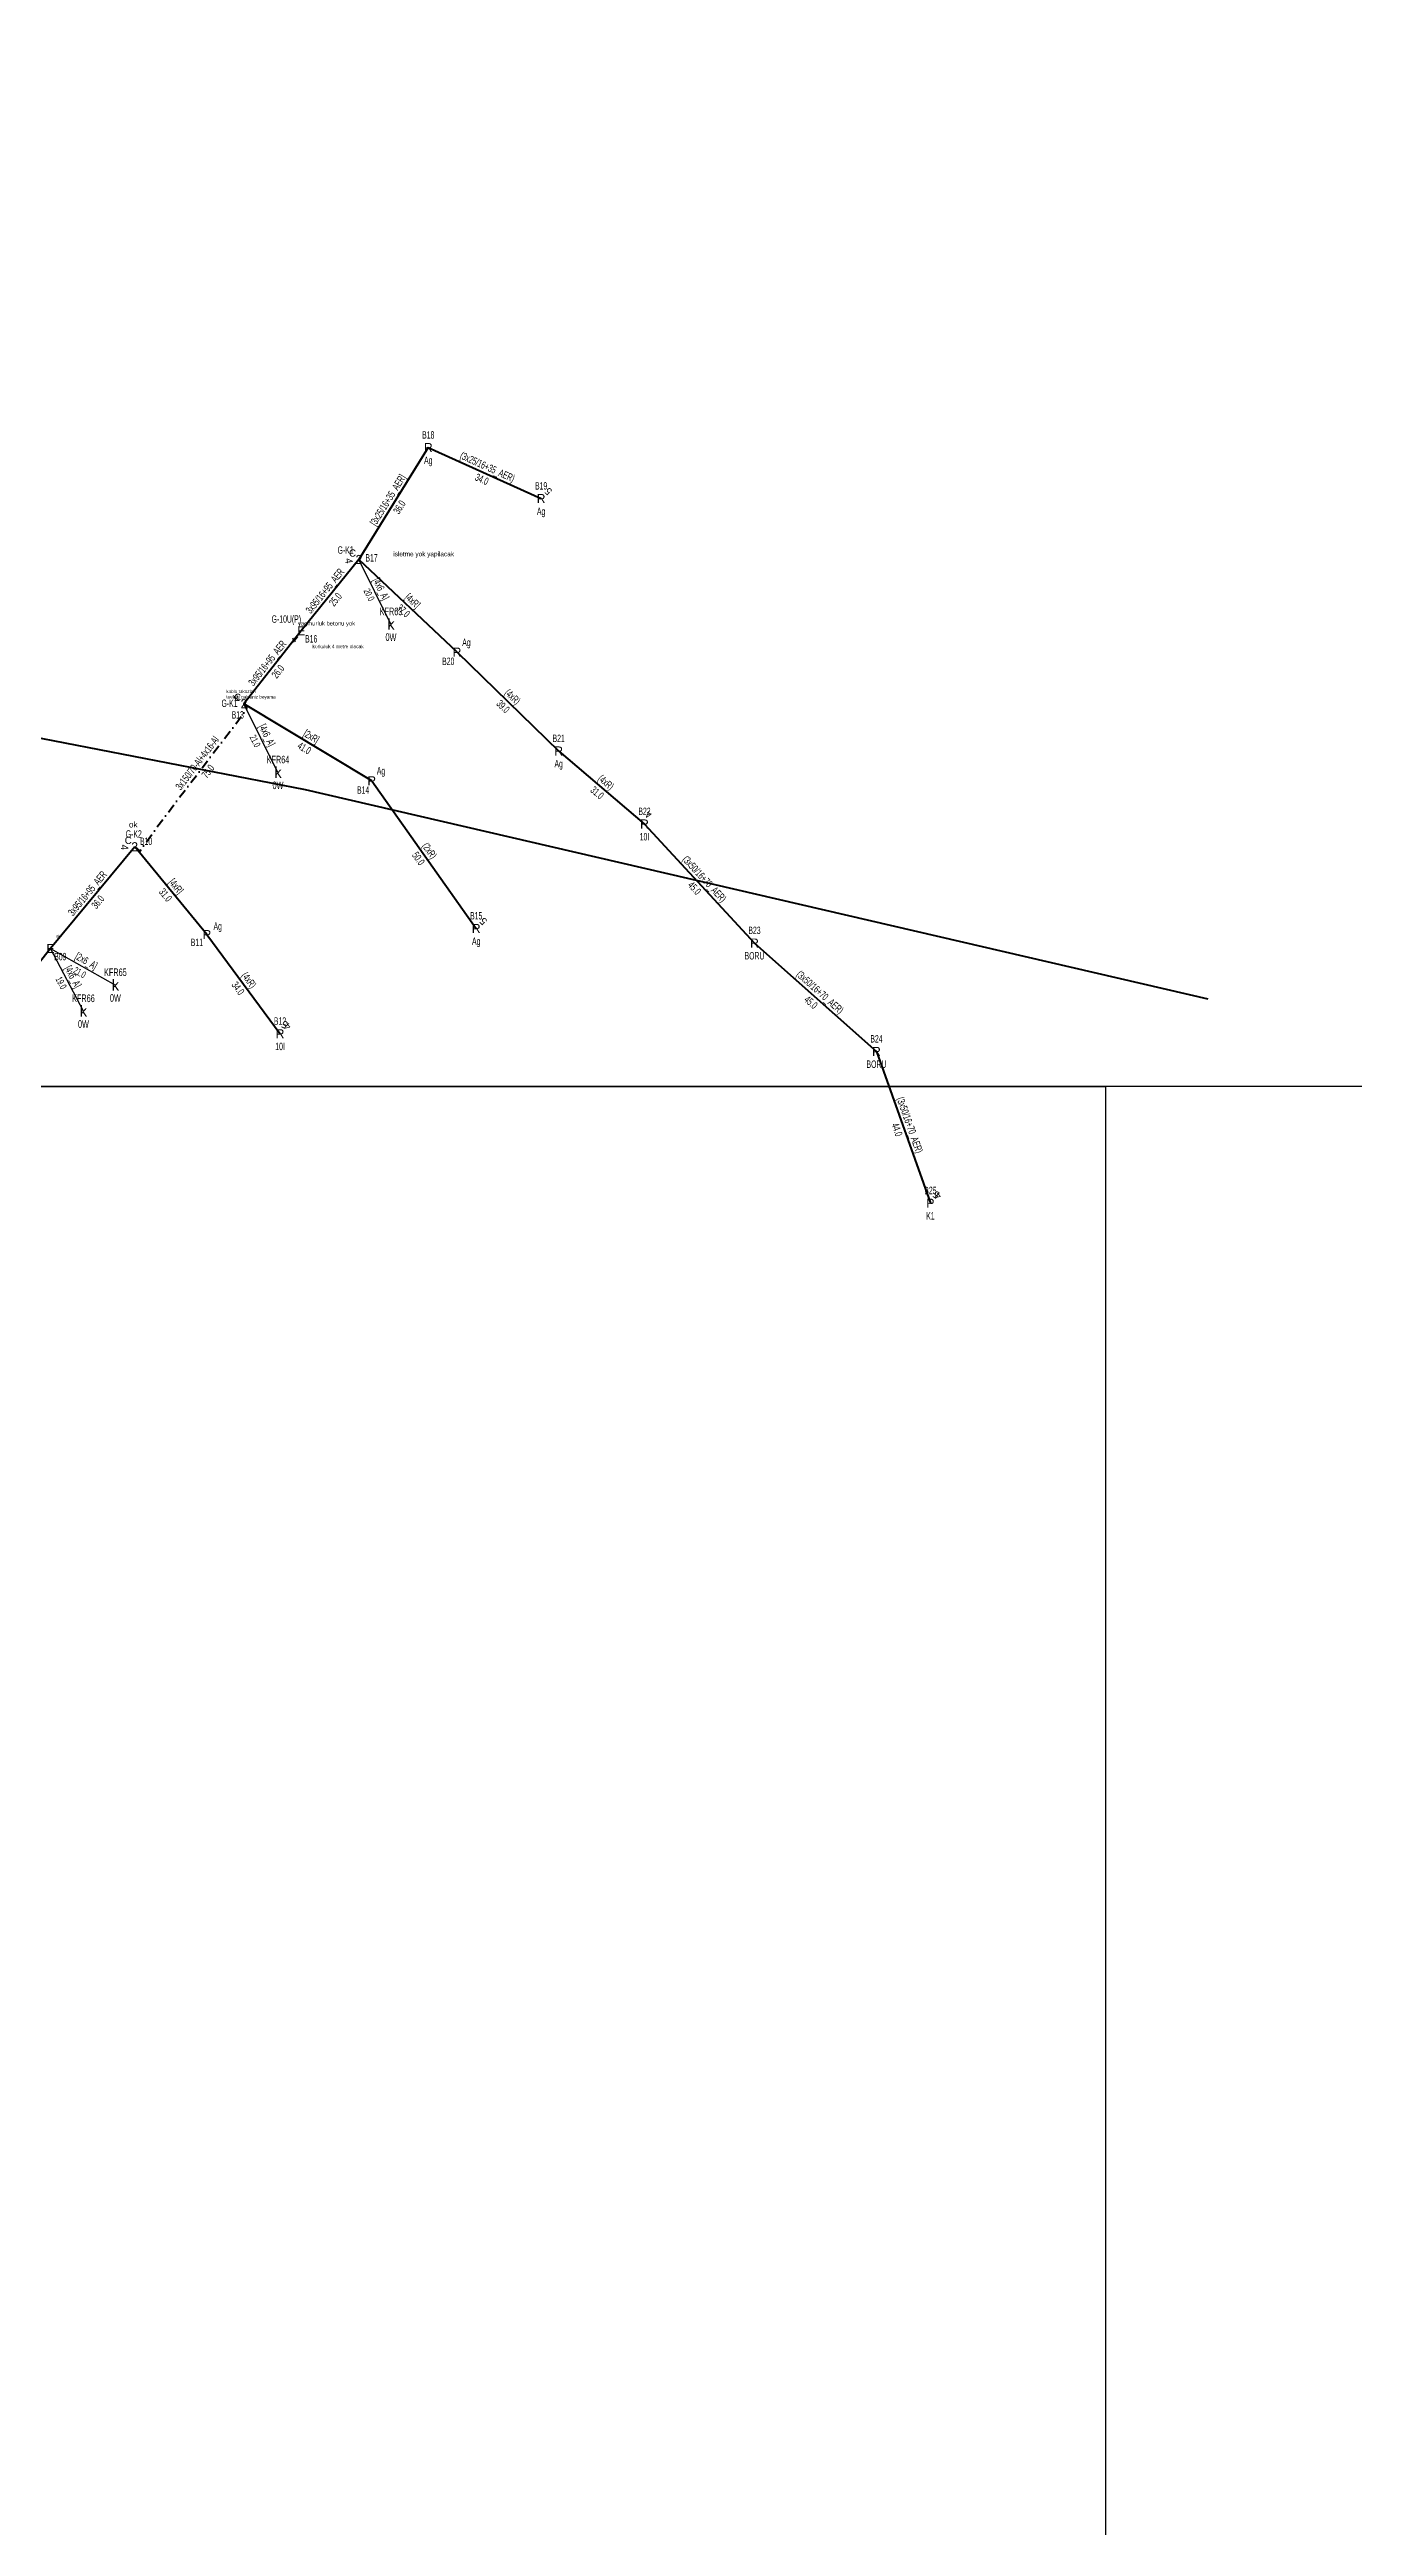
# Model space of a CAD drawing. Header units: millimetres. Extents: x 593538 to 596486, y 4087277 to 4091598.
# Drawn here: x 595766 to 596126, y 4089040 to 4089723 of the extents above; entities that cross this region are included whole.
import ezdxf
from ezdxf.enums import TextEntityAlignment as Align

# ---------------------------------------------------------------- set-up
doc = ezdxf.new("R2010")
doc.units = ezdxf.units.MM
doc.linetypes.add('DASHDOT', pattern=[5, 2.5, -1.25, 0, -1.25])
doc.layers.add('ANTET', color=250, linetype='Continuous')
for name, color, linetype, lineweight in [('DIREK_AG_MEVCUT', 120, 'Continuous', 25), ('DIREK_AG_YENI', 108, 'Continuous', 25), ('HAT_ABONE_HAVAI_BYSK', 30, 'Continuous', 30), ('HAT_AG_HAVAI_BYSK', 3, 'Continuous', 50), ('HAT_AG_HAVAI_MEVCUT', 126, 'Continuous', 50), ('HAT_AG_HAVAI_YENI', 3, 'Continuous', 50), ('HAT_AG_YERALTI_YENI', 3, 'DASHDOT', 50), ('KOFRE_ABONE_MEVCUT', 6, 'Continuous', 25), ('KULLANICI', 1, 'Continuous', 25), ('Remarks', 1, 'Continuous', 25)]:
    doc.layers.add(name, color=color, linetype=linetype, lineweight=lineweight)
doc.styles.add('Direk', font='B_CAD')
doc.styles.add('New TextStyle_0', font='ARIALUNI.ttf')
doc.styles.get("Standard").update_dxf_attribs({"font": 'Arial'})

msp = doc.modelspace()

# ---------------------------------------------------------------- linework, layer by layer
at = {"layer": 'ANTET', "flags": 128}
for points in [[(593952.5, 4089437.5), (593952.5, 4090517.5), (596292.5, 4090517.5), (596292.5, 4089437.5), (593952.5, 4089437.5)], [(593537.5, 4088357.5), (593537.5, 4089437.5), (596057.5, 4089437.5), (596057.5, 4088357.5), (593537.5, 4088357.5)]]:
    msp.add_lwpolyline(points, close=True, dxfattribs=at)
at = {"layer": 'HAT_ABONE_HAVAI_BYSK'}
for p, q in [((595860.39, 4089564.93), (595851.56, 4089582.8)), ((595829.23, 4089524.08), (595819.84, 4089543.01)), ((595775.57, 4089458.26), (595766.48, 4089475.51)), ((595766.48, 4089475.51), (595784.38, 4089465.44))]:
    msp.add_line(p, q, dxfattribs=at)
at = {"layer": 'HAT_AG_HAVAI_BYSK'}
for p, q in [((595870.68, 4089613.65), (595851.56, 4089582.8)), ((595878.62, 4089557.24), (595851.56, 4089582.8)), ((595855.1, 4089521.79), (595819.84, 4089543.01)), ((595809.63, 4089479.38), (595789.7, 4089503.59))]:
    msp.add_line(p, q, dxfattribs=at)
at = {"layer": 'HAT_AG_HAVAI_MEVCUT'}
for p, q in [((595870.68, 4089613.65), (595901.81, 4089599.59)), ((595878.62, 4089557.24), (595906.65, 4089529.99)), ((595906.65, 4089529.99), (595930.32, 4089509.86)), ((595855.1, 4089521.79), (595883.9, 4089481.06)), ((595930.32, 4089509.86), (595960.66, 4089477.04)), ((595809.63, 4089479.38), (595829.8, 4089452.03)), ((595960.66, 4089477.04), (595994.3, 4089447.14)), ((595994.3, 4089447.14), (596009.18, 4089405.32))]:
    msp.add_line(p, q, dxfattribs=at)
at = {"layer": 'HAT_AG_HAVAI_YENI'}
for p, q in [((595851.56, 4089582.8), (595835.66, 4089563.1)), ((595835.66, 4089563.1), (595819.84, 4089543.01)), ((595789.7, 4089503.59), (595766.48, 4089475.51)), ((595766.48, 4089475.51), (595742.31, 4089444.97))]:
    msp.add_line(p, q, dxfattribs=at)
at = {"layer": 'HAT_AG_YERALTI_YENI', "flags": 128}
msp.add_lwpolyline([(595789.7, 4089503.59), (595791.08, 4089502.33), (595796.11, 4089509.38), (595820.75, 4089541.65), (595819.84, 4089543.01)], dxfattribs=at)
at = {"layer": 'KULLANICI', "color": 6, "lineweight": 200}
for p, q in [((595250.58, 4089632.97), (595836.74, 4089519.41)), ((595836.74, 4089519.41), (596085.67, 4089461.68))]:
    msp.add_line(p, q, dxfattribs=at)

# ---------------------------------------------------------------- texts
at = {"layer": 'DIREK_AG_MEVCUT', "linetype": 'ByBlock', "width": 0.53}
for s, p in [('B18', (595870.68, 4089617.15)), ('Ag', (595870.68, 4089610.15)), ('B19', (595901.81, 4089603.09)), ('Ag', (595901.81, 4089596.09)), ('B20', (595876.2, 4089554.72)), ('Ag', (595881.21, 4089559.95)), ('B21', (595906.65, 4089533.49)), ('Ag', (595857.65, 4089524.53)), ('Ag', (595906.65, 4089526.49)), ('B14', (595852.72, 4089519.23)), ('B22', (595930.32, 4089513.36)), ('10I', (595930.32, 4089506.36)), ('Ag', (595812.61, 4089481.7)), ('B15', (595883.9, 4089484.56)), ('B23', (595960.66, 4089480.54)), ('B11', (595806.87, 4089477.23)), ('Ag', (595883.9, 4089477.56)), ('BORU', (595960.66, 4089473.54)), ('B12', (595829.8, 4089455.53)), ('10I', (595829.8, 4089448.53)), ('B24', (595994.3, 4089450.64)), ('BORU', (595994.3, 4089443.64)), ('B25', (596009.18, 4089408.82)), ('K1', (596009.18, 4089401.82))]:
    msp.add_text(s, height=2.05, dxfattribs=at).set_placement(p, align=Align.MIDDLE_CENTER)
at = {"layer": 'DIREK_AG_MEVCUT', "linetype": 'ByBlock', "style": 'Direk'}
for s, p in [('R', (595870.68, 4089613.65)), ('R', (595901.81, 4089599.59)), ('R', (595878.62, 4089557.24)), ('R', (595906.65, 4089529.99)), ('R', (595855.1, 4089521.79)), ('R', (595930.32, 4089509.86)), ('R', (595809.63, 4089479.38)), ('R', (595883.9, 4089481.06)), ('R', (595960.66, 4089477.04)), ('R', (595829.8, 4089452.03)), ('R', (595994.3, 4089447.14)), ('P', (596009.18, 4089405.32))]:
    msp.add_text(s, height=2.5, dxfattribs=at).set_placement(p, align=Align.MIDDLE_CENTER)
at = {"layer": 'DIREK_AG_MEVCUT', "color": 32, "style": 'Direk'}
for s, rotation, p in [('5', 495, (595903.79, 4089601.57)), ('4', 516.37673, (595931.44, 4089512.43)), ('5', 495, (595885.88, 4089483.04)), ('5', 153.20603, (595831.06, 4089454.53)), ('4', 495, (595831.78, 4089454.01)), ('5', 144.78954, (596010.79, 4089407.61)), ('4', 495, (596011.16, 4089407.3))]:
    msp.add_text(s, height=2, rotation=rotation, dxfattribs=at).set_placement(p, align=Align.MIDDLE_CENTER)
at = {"layer": 'DIREK_AG_YENI', "width": 0.53}
for s, p in [('G-K1', (595847.89, 4089585.41)), ('B17', (595855.04, 4089583.25)), ('G-10U(P)', (595831.54, 4089566.38)), ('B16', (595838.39, 4089560.92)), ('G-K1', (595815.86, 4089543.16)), ('B13', (595818.13, 4089539.95)), ('G-K2', (595789.46, 4089507.12)), ('B10', (595792.85, 4089505.11)), ('B09', (595769.21, 4089473.31))]:
    msp.add_text(s, height=2.05, dxfattribs=at).set_placement(p, align=Align.MIDDLE_CENTER)
at = {"layer": 'DIREK_AG_YENI', "color": 32, "style": 'Direk'}
for rotation, p in [(277.86388, (595848.79, 4089582.42)), (321.60093, (595833.92, 4089560.9)), (228.38797, (595817.74, 4089544.87)), (272.70947, (595786.9, 4089503.46))]:
    msp.add_text('4', height=2, rotation=rotation, dxfattribs=at).set_placement(p, align=Align.MIDDLE_CENTER)
at = {"layer": 'DIREK_AG_YENI', "color": 4, "style": 'Direk'}
for p in [(595849.8, 4089584.57), (595818.07, 4089544.78), (595787.93, 4089505.36)]:
    msp.add_text('C', height=2, dxfattribs=at).set_placement(p, align=Align.MIDDLE_CENTER)
at = {"layer": 'DIREK_AG_YENI', "style": 'Direk'}
for s, p in [('2', (595851.56, 4089582.8)), ('E', (595835.66, 4089563.1)), ('2', (595819.84, 4089543.01)), ('2', (595789.7, 4089503.59)), ('E', (595766.48, 4089475.51))]:
    msp.add_text(s, height=2.5, dxfattribs=at).set_placement(p, align=Align.MIDDLE_CENTER)
at = {"layer": 'HAT_ABONE_HAVAI_BYSK', "lineweight": 30, "width": 0.53}
for s, rotation, p in [('[4x6_A]', 296.28575, (595856.74, 4089574.24)), ('[4x6_A]', 296.39088, (595825.29, 4089533.92)), ('[2x6_A]', 330.6265, (595775.85, 4089471.22)), ('[4x6_A]', 297.78572, (595771.78, 4089467.28))]:
    msp.add_text(s, height=2.05, rotation=rotation, dxfattribs=at).set_placement(p, align=Align.CENTER)
for s, rotation, p in [('20.0', 296.28575, (595855.22, 4089573.49)), ('21.0', 296.39088, (595823.77, 4089533.17)), ('19.0', 297.78572, (595770.28, 4089466.49)), ('21.0', 330.6265, (595775.01, 4089469.74))]:
    msp.add_text(s, height=1.9, rotation=rotation, dxfattribs=at).set_placement(p, align=Align.TOP_CENTER)
at = {"layer": 'HAT_AG_HAVAI_BYSK', "lineweight": 30, "width": 0.53}
for s, rotation, p in [('[3x25/16+35_AER]', 418.22645, (595860.4, 4089598.67)), ('[4xR]', 316.63516, (595865.68, 4089570.64)), ('[2xR]', 328.9633, (595837.91, 4089533.13)), ('[4xR]', 309.45274, (595800.32, 4089492.03))]:
    msp.add_text(s, height=2.05, rotation=rotation, dxfattribs=at).set_placement(p, align=Align.CENTER)
for s, rotation, p in [('36.0', 418.22645, (595861.84, 4089597.78)), ('37.0', 316.63516, (595864.51, 4089569.4)), ('41.0', 328.9633, (595837.03, 4089531.67)), ('31.0', 309.45274, (595799.01, 4089490.94))]:
    msp.add_text(s, height=2.05, rotation=rotation, dxfattribs=at).set_placement(p, align=Align.TOP_CENTER)
at = {"layer": 'HAT_AG_HAVAI_MEVCUT', "lineweight": 30, "width": 0.53}
for s, rotation, p in [('(3x25/16+35_AER)', 335.69067, (595886.59, 4089607.4)), ('(4xR)', 315.8041, (595893.23, 4089544.23)), ('(4xR)', 319.6168, (595919.03, 4089520.58)), ('(2xR)', 305.26577, (595870.2, 4089501.92)), ('(3x50/16+70_AER)', 312.75347, (595946.11, 4089494.03)), ('(4xR)', 306.41206, (595820.4, 4089466.21)), ('(3x50/16+70_AER)', 318.37489, (595978.05, 4089462.73)), ('(3x50/16+70_AER)', 289.57907, (596002.54, 4089426.52))]:
    msp.add_text(s, height=2.05, rotation=rotation, dxfattribs=at).set_placement(p, align=Align.CENTER)
for s, rotation, p in [('34.0', 335.69067, (595885.89, 4089605.85)), ('39.0', 315.8041, (595892.04, 4089543.01)), ('31.0', 319.6168, (595917.93, 4089519.28)), ('50.0', 305.26577, (595868.81, 4089500.94)), ('45.0', 312.75347, (595944.86, 4089492.87)), ('34.0', 306.41206, (595819.03, 4089465.2)), ('45.0', 318.37489, (595976.92, 4089461.46)), ('44.0', 289.57907, (596000.94, 4089425.95))]:
    msp.add_text(s, height=2.05, rotation=rotation, dxfattribs=at).set_placement(p, align=Align.TOP_CENTER)
at = {"layer": 'HAT_AG_HAVAI_YENI', "lineweight": 30, "width": 0.53}
for rotation, p in [(411.07475, (595842.95, 4089573.48)), (411.77702, (595827.08, 4089553.58)), (410.41896, (595777.44, 4089490.09))]:
    msp.add_text('3x95/16+95_AER', height=2.05, rotation=rotation, dxfattribs=at).set_placement(p, align=Align.CENTER)
for s, rotation, p in [('25.0', 411.07475, (595844.27, 4089572.41)), ('26.0', 411.77702, (595828.41, 4089552.53)), ('36.0', 410.41896, (595778.75, 4089489.01))]:
    msp.add_text(s, height=2.05, rotation=rotation, dxfattribs=at).set_placement(p, align=Align.TOP_CENTER)
at = {"layer": 'HAT_AG_YERALTI_YENI', "lineweight": 30, "width": 0.53}
msp.add_text('3x150/70-Al+4x16-Al', height=2.05, rotation=52.63638, dxfattribs=at).set_placement((595807.76, 4089526.04), align=Align.CENTER)
msp.add_text('75.0', height=2.05, rotation=52.63638, dxfattribs=at).set_placement((595809.11, 4089525), align=Align.TOP_CENTER)
at = {"layer": 'KOFRE_ABONE_MEVCUT', "width": 0.6}
for s, p in [('KFR63', (595860.39, 4089567.43)), ('KFR64', (595829.23, 4089526.58)), ('KFR65', (595784.38, 4089467.94)), ('KFR66', (595775.57, 4089460.76))]:
    msp.add_text(s, height=2.1, dxfattribs=at).set_placement(p, align=Align.CENTER)
at = {"layer": 'KOFRE_ABONE_MEVCUT', "style": 'Direk'}
for p in [(595860.39, 4089564.93), (595829.23, 4089524.08), (595784.38, 4089465.44), (595775.57, 4089458.26)]:
    msp.add_text('k', height=3, dxfattribs=at).set_placement(p, align=Align.MIDDLE_CENTER)
at = {"layer": 'KOFRE_ABONE_MEVCUT', "width": 0.6}
for p in [(595860.39, 4089562.43), (595829.23, 4089521.58), (595784.38, 4089462.94), (595775.57, 4089455.76)]:
    msp.add_text('0W', height=2.1, dxfattribs=at).set_placement(p, align=Align.TOP_CENTER)
at = {"layer": 'Remarks', "lineweight": 0, "attachment_point": 1, "style": 'New TextStyle_0'}
for s, insert, char_height in [('isletme yok yapilacak', (595861.03, 4089584.95), 1.2688), ('yagmurluk betonu yok', (595834.75, 4089565.75), 1.1517), ('korkuluk 4 metre olacak', (595838.75, 4089559.3), 0.9568), ('kablo takozlari^Jtavaya galvaniz boyama', (595814.95, 4089546.89), 0.9115), ('ok', (595788.12, 4089510.53), 1.629), ('ok', (595767.99, 4089479.33), 0.779)]:
    msp.add_mtext(s, dxfattribs=dict(at, insert=insert, char_height=char_height))

doc.saveas('drawing.dxf')
